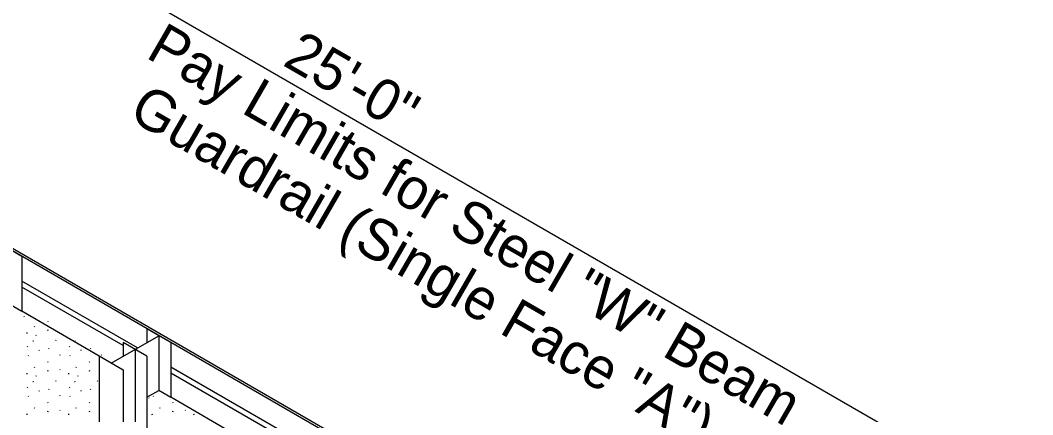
# Model space of a CAD drawing. Extents: x 1000 to 1036.3, y 1000 to 1022.
# Drawn here: x 1009.91 to 1013.353, y 1013.284 to 1014.625 of the extents above; entities that cross this region are included whole.
import ezdxf

# ---------------------------------------------------------------- set-up
doc = ezdxf.new("R2010")
doc.units = 0
for name, color, linetype in [('01-Slab', 7, 'Continuous'), ('03-Dimensions', 7, 'Continuous'), ('30-Program-Titles', 7, 'Continuous')]:
    doc.layers.add(name, color=color, linetype=linetype)

msp = doc.modelspace()

# ---------------------------------------------------------------- linework, layer by layer
at = {"layer": '01-Slab'}
for p, q in [((1009.9154, 1013.8218), (1009.8343, 1013.8686)), ((1009.9154, 1013.8218), (1009.9154, 1013.6354)), ((1009.9154, 1013.6354), (1009.8748, 1013.6588)), ((1010.219, 1013.4596), (1010.3809, 1013.5529)), ((1010.4215, 1013.5295), (1010.3404, 1013.5763)), ((1010.3404, 1013.5763), (1010.3404, 1013.5296)), ((1010.3809, 1013.5529), (1010.3809, 1013.3667)), ((1010.3407, 1013.4829), (1010.2596, 1013.5298)), ((1010.2596, 1013.5298), (1010.2596, 1013.483)), ((1010.4215, 1013.5295), (1010.4215, 1013.3432)), ((1010.1785, 1013.4838), (1010.1785, 1012.9633)), ((1010.2596, 1013.4362), (1010.1785, 1013.483)), ((1010.3001, 1013.5063), (1010.3001, 1012.9865)), ((1010.3407, 1013.4829), (1010.3407, 1012.9632)), ((1010.2594, 1013.4371), (1010.2594, 1012.9165)), ((1010.3407, 1013.3435), (1010.3809, 1013.3667)), ((1010.4215, 1013.3432), (1010.3809, 1013.3666))]:
    msp.add_line(p, q, dxfattribs=at)
at = {"layer": '03-Dimensions'}
for p, q in [((1012.2035, 1012.5006), (1008.8898, 1014.4152)), ((1015.4169, 1010.6518), (1008.9036, 1014.4154)), ((1010.3086, 1013.5113), (1009.9154, 1013.7383)), ((1010.2596, 1013.5194), (1009.9154, 1013.7183)), ((1010.1785, 1013.4838), (1009.9154, 1013.6358)), ((1010.8145, 1013.219), (1010.4215, 1013.446)), ((1010.7657, 1013.2269), (1010.4215, 1013.4258)), ((1010.6846, 1013.1916), (1010.4215, 1013.3436))]:
    msp.add_line(p, q, dxfattribs=at)
msp.add_lwpolyline([(1010.0501, 1014.8637), (1013.2135, 1013.0361)], dxfattribs=at)
at = {"layer": '30-Program-Titles'}
for p, q in [((1009.9218, 1013.6188), (1009.923, 1013.6169)), ((1009.9367, 1013.624), (1009.9378, 1013.6223)), ((1009.9585, 1013.5832), (1009.9598, 1013.5858)), ((1010.0033, 1013.602), (1010.0038, 1013.6013)), ((1009.9321, 1013.5636), (1009.9324, 1013.5609)), ((1009.9628, 1013.5558), (1009.964, 1013.5539)), ((1010.0035, 1013.571), (1010.0048, 1013.5737)), ((1009.9348, 1013.5148), (1009.936, 1013.5174)), ((1009.9523, 1013.5367), (1009.9535, 1013.5349)), ((1009.9535, 1013.536), (1009.9547, 1013.5343)), ((1010.0305, 1013.5367), (1010.0317, 1013.5393)), ((1010.0767, 1013.5148), (1010.0778, 1013.5174)), ((1010.0953, 1013.536), (1010.0965, 1013.5343)), ((1009.9367, 1013.4858), (1009.9378, 1013.484)), ((1009.9733, 1013.5044), (1009.9745, 1013.5027)), ((1010.0065, 1013.5079), (1010.0077, 1013.5106)), ((1010.0435, 1013.489), (1010.0447, 1013.4872)), ((1010.0785, 1013.4858), (1010.0797, 1013.484)), ((1010.1152, 1013.5044), (1010.1163, 1013.5027)), ((1010.1483, 1013.5079), (1010.1495, 1013.5106)), ((1010.1853, 1013.489), (1010.1865, 1013.4872)), ((1009.9585, 1013.4448), (1009.9598, 1013.4475)), ((1010.0026, 1013.4648), (1010.0038, 1013.463)), ((1010.1003, 1013.4448), (1010.1015, 1013.4475)), ((1010.1443, 1013.4648), (1010.1455, 1013.463)), ((1009.9321, 1013.4253), (1009.9324, 1013.4227)), ((1009.9628, 1013.4174), (1009.964, 1013.4157)), ((1010.0035, 1013.4328), (1010.0048, 1013.4354)), ((1010.0446, 1013.4385), (1010.0458, 1013.4367)), ((1010.0739, 1013.4253), (1010.0742, 1013.4227)), ((1010.1047, 1013.4174), (1010.1058, 1013.4157)), ((1010.1453, 1013.4328), (1010.1465, 1013.4354)), ((1009.9348, 1013.3764), (1009.936, 1013.3791)), ((1009.9523, 1013.3984), (1009.9535, 1013.3966)), ((1009.9535, 1013.3978), (1009.9547, 1013.3959)), ((1010.0305, 1013.3984), (1010.0317, 1013.4011)), ((1010.0767, 1013.3764), (1010.0778, 1013.3791)), ((1010.0941, 1013.3984), (1010.0953, 1013.3966)), ((1010.0953, 1013.3978), (1010.0965, 1013.3959)), ((1010.1723, 1013.3984), (1010.1734, 1013.4011)), ((1009.9367, 1013.3475), (1009.9378, 1013.3458)), ((1009.9733, 1013.3662), (1009.9745, 1013.3644)), ((1010.0065, 1013.3697), (1010.0077, 1013.3723)), ((1010.0435, 1013.3507), (1010.0447, 1013.3489)), ((1010.0785, 1013.3475), (1010.0797, 1013.3458)), ((1010.1152, 1013.3662), (1010.1163, 1013.3644)), ((1010.1483, 1013.3697), (1010.1495, 1013.3723)), ((1010.3473, 1013.3421), (1010.3484, 1013.3403)), ((1010.3621, 1013.3475), (1010.3633, 1013.3458)), ((1009.9585, 1013.3066), (1009.9598, 1013.3093)), ((1010.0026, 1013.3265), (1010.0038, 1013.3247)), ((1010.1003, 1013.3066), (1010.1015, 1013.3093)), ((1010.1443, 1013.3265), (1010.1455, 1013.3247)), ((1010.3839, 1013.3066), (1010.3851, 1013.3093)), ((1010.4279, 1013.3265), (1010.4291, 1013.3247)), ((1009.9321, 1013.287), (1009.9324, 1013.2843)), ((1010.0035, 1013.2944), (1010.0048, 1013.2971)), ((1010.0446, 1013.3002), (1010.0458, 1013.2984)), ((1010.0739, 1013.287), (1010.0742, 1013.2843)), ((1010.1453, 1013.2944), (1010.1465, 1013.2971)), ((1010.3575, 1013.287), (1010.3578, 1013.2843)), ((1010.4289, 1013.2944), (1010.4301, 1013.2971)), ((1010.47, 1013.3002), (1010.4712, 1013.2984)), ((1010.4993, 1013.287), (1010.4996, 1013.2843))]:
    msp.add_line(p, q, dxfattribs=at)

# ---------------------------------------------------------------- texts
at = {"layer": '03-Dimensions'}
for s, p in [('Pay Limits for Steel "W" Beam', (1010.3328, 1014.5006)), ('        25\'-0"', (1010.4378, 1014.6825)), (' Guardrail (Single Face "A")', (1010.2278, 1014.3188))]:
    msp.add_text(s, height=0.14, rotation=330, dxfattribs=at).set_placement(p)

doc.saveas('drawing.dxf')
